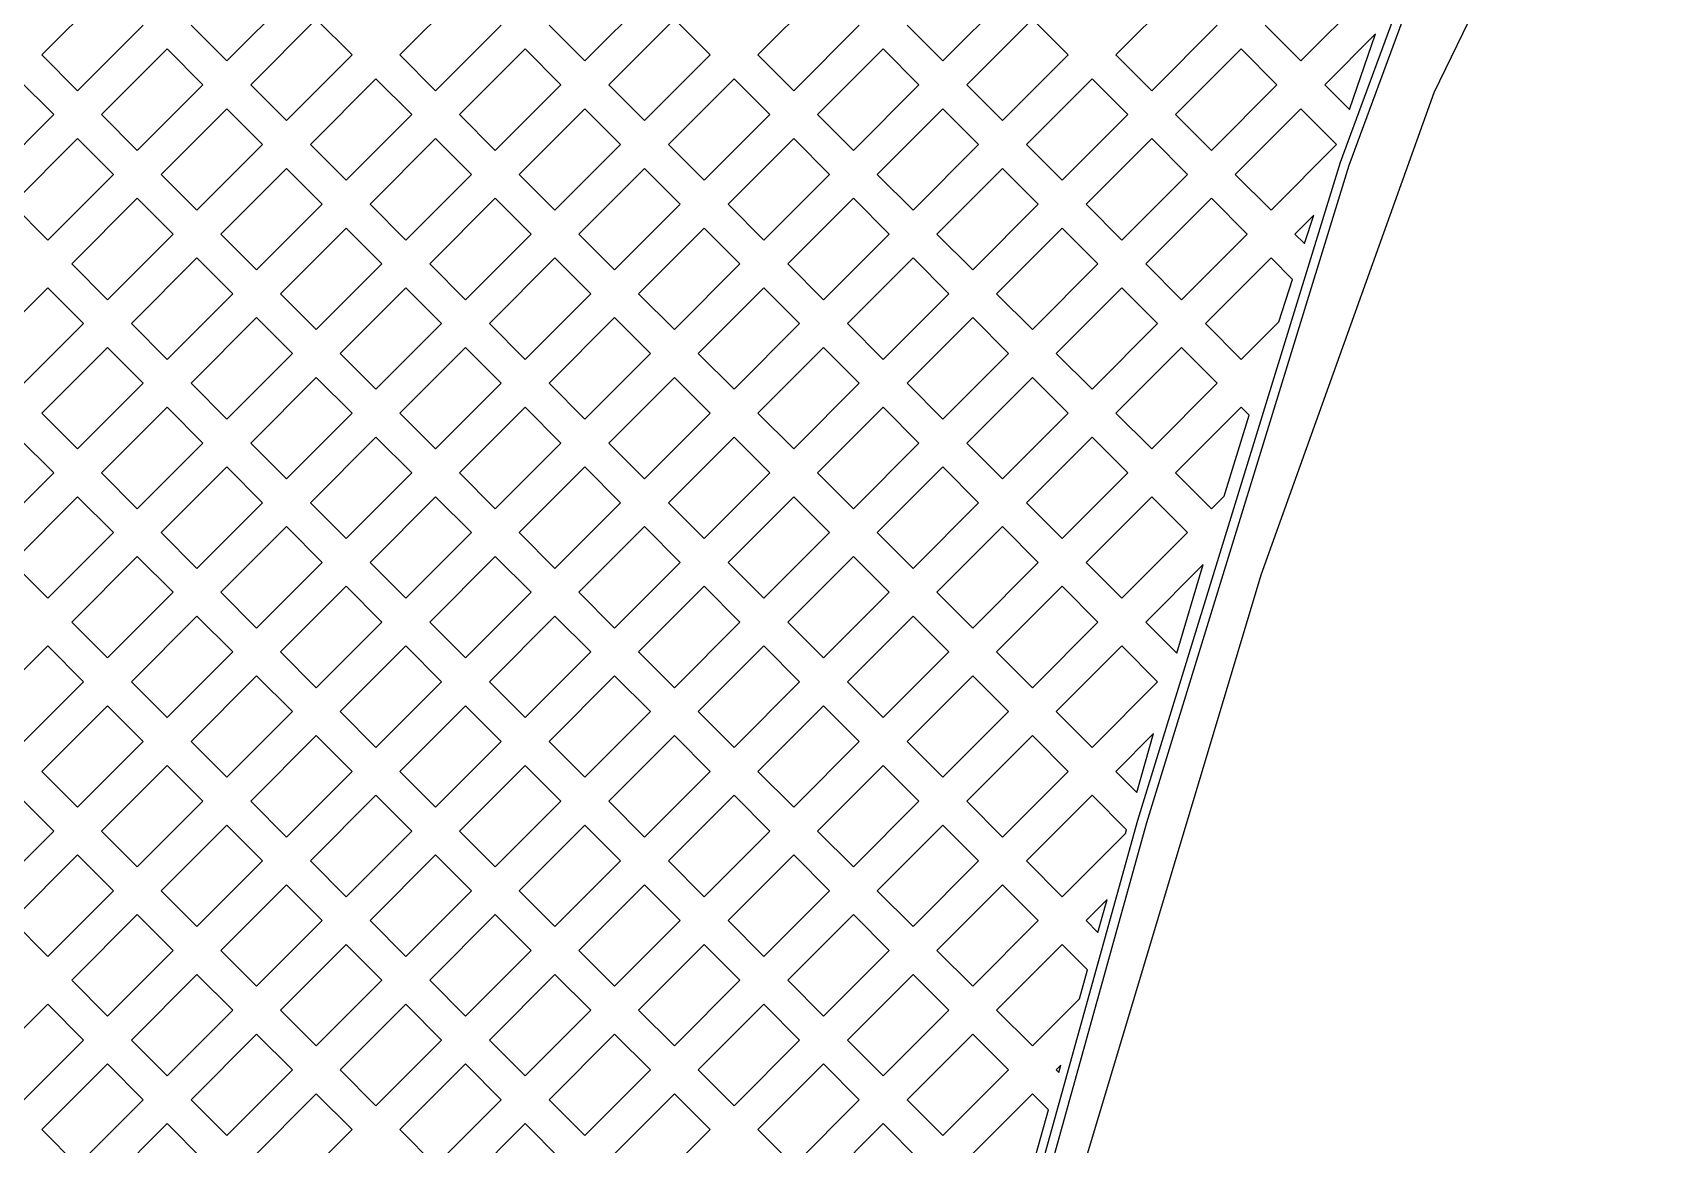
# Model space of a CAD drawing. Extents: x -211 to 2, y -103 to 318.
# Drawn here: x -94.21 to -83.94, y -24.51 to -17.48 of the extents above; entities that cross this region are included whole.
import ezdxf

# ---------------------------------------------------------------- set-up
doc = ezdxf.new("R2010")
doc.units = 0

msp = doc.modelspace()

# ---------------------------------------------------------------- linework, layer by layer
for p, q in [((-85.947081, -18.301848), (-84.4446, -14.2202)), ((-85.890898, -18.320828), (-84.3896, -14.2422)), ((-83.943, -14.9527), (-85.356479, -17.864396)), ((-93.7395, -17.2105), (-94.1543, -17.6253)), ((-92.9853, -17.663), (-92.5704, -17.2482)), ((-91.4768, -17.2105), (-91.8916, -17.6253)), ((-90.7225, -17.663), (-90.3077, -17.2482)), ((-89.214, -17.2105), (-89.6289, -17.6253)), ((-88.4598, -17.663), (-88.045, -17.2482)), ((-86.9513, -17.2105), (-87.3661, -17.6253)), ((-86.197, -17.663), (-85.7822, -17.2482)), ((-93.9281, -17.8516), (-93.5132, -17.4367)), ((-93.2115, -17.4367), (-92.9853, -17.663)), ((-92.4196, -17.399), (-92.8344, -17.8139)), ((-92.1933, -17.6253), (-92.4196, -17.399)), ((-91.6653, -17.8516), (-91.2505, -17.4367)), ((-90.9488, -17.4367), (-90.7225, -17.663)), ((-90.1568, -17.399), (-90.5717, -17.8139)), ((-89.9306, -17.6253), (-90.1568, -17.399)), ((-89.4026, -17.8516), (-88.9878, -17.4367)), ((-88.6861, -17.4367), (-88.4598, -17.663)), ((-87.8941, -17.399), (-88.3089, -17.8139)), ((-87.6678, -17.6253), (-87.8941, -17.399)), ((-87.1399, -17.8516), (-86.725, -17.4367)), ((-86.4233, -17.4367), (-86.197, -17.663)), ((-85.725, -17.4927), (-86.0462, -17.8139)), ((-85.8901, -17.97), (-85.725, -17.4927)), ((-94.1543, -17.6253), (-93.9281, -17.8516)), ((-93.3624, -17.5876), (-93.7772, -18.0024)), ((-93.1361, -17.8139), (-93.3624, -17.5876)), ((-92.9853, -17.663), (-92.9853, -17.663)), ((-92.6081, -18.0401), (-92.1933, -17.6253)), ((-91.8916, -17.6253), (-91.6653, -17.8516)), ((-91.8916, -17.6253), (-91.8916, -17.6253)), ((-91.0997, -17.5876), (-91.5145, -18.0024)), ((-90.8734, -17.8139), (-91.0997, -17.5876)), ((-90.3454, -18.0401), (-89.9306, -17.6253)), ((-89.6289, -17.6253), (-89.4026, -17.8516)), ((-88.8369, -17.5876), (-89.2517, -18.0024)), ((-88.6106, -17.8139), (-88.8369, -17.5876)), ((-88.0827, -18.0401), (-87.6678, -17.6253)), ((-87.6678, -17.6253), (-87.6678, -17.6253)), ((-87.3661, -17.6253), (-87.1399, -17.8516)), ((-86.5742, -17.5876), (-86.989, -18.0024)), ((-86.3479, -17.8139), (-86.5742, -17.5876)), ((-86.5742, -17.5876), (-86.5742, -17.5876)), ((-94.0789, -18.0024), (-94.3052, -17.7761)), ((-93.551, -18.2287), (-93.1361, -17.8139)), ((-93.1361, -17.8139), (-93.1361, -17.8139)), ((-92.8344, -17.8139), (-92.6081, -18.0401)), ((-92.0425, -17.7761), (-92.4573, -18.191)), ((-91.8162, -18.0024), (-92.0425, -17.7761)), ((-91.2882, -18.2287), (-90.8734, -17.8139)), ((-90.5717, -17.8139), (-90.3454, -18.0401)), ((-89.7797, -17.7761), (-90.1946, -18.191)), ((-89.5534, -18.0024), (-89.7797, -17.7761)), ((-89.7797, -17.7761), (-89.7797, -17.7761)), ((-89.4026, -17.8516), (-89.4026, -17.8516)), ((-89.0255, -18.2287), (-88.6106, -17.8139)), ((-88.3089, -17.8139), (-88.0827, -18.0401)), ((-87.517, -17.7761), (-87.9318, -18.191)), ((-87.2907, -18.0024), (-87.517, -17.7761)), ((-86.7627, -18.2287), (-86.3479, -17.8139)), ((-85.356479, -17.864396), (-86.4509, -20.9104)), ((-86.0462, -17.8139), (-85.8901, -17.97)), ((-86.0462, -17.8139), (-86.0462, -17.8139)), ((-92.9853, -17.9647), (-93.4001, -18.3795)), ((-92.759, -18.191), (-92.9853, -17.9647)), ((-90.7225, -17.9647), (-91.1374, -18.3795)), ((-90.4963, -18.191), (-90.7225, -17.9647)), ((-88.4598, -17.9647), (-88.8746, -18.3795)), ((-88.2335, -18.191), (-88.4598, -17.9647)), ((-86.197, -17.9647), (-86.6119, -18.3795)), ((-85.9708, -18.191), (-86.197, -17.9647)), ((-94.4938, -18.4173), (-94.0789, -18.0024)), ((-93.7772, -18.0024), (-93.551, -18.2287)), ((-92.6081, -18.0401), (-92.6081, -18.0401)), ((-92.231, -18.4173), (-91.8162, -18.0024)), ((-91.5145, -18.0024), (-91.2882, -18.2287)), ((-91.5145, -18.0024), (-91.5145, -18.0024)), ((-89.9683, -18.4173), (-89.5534, -18.0024)), ((-89.2517, -18.0024), (-89.0255, -18.2287)), ((-87.7055, -18.4173), (-87.2907, -18.0024)), ((-87.2907, -18.0024), (-87.2907, -18.0024)), ((-86.989, -18.0024), (-86.7627, -18.2287)), ((-93.9281, -18.1533), (-94.3429, -18.5681)), ((-93.7018, -18.3795), (-93.9281, -18.1533)), ((-93.9281, -18.1533), (-93.9281, -18.1533)), ((-91.6653, -18.1533), (-92.0802, -18.5681)), ((-91.4391, -18.3795), (-91.6653, -18.1533)), ((-89.4026, -18.1533), (-89.8174, -18.5681)), ((-89.1763, -18.3795), (-89.4026, -18.1533)), ((-89.4026, -18.1533), (-89.4026, -18.1533)), ((-87.1399, -18.1533), (-87.5547, -18.5681)), ((-86.9136, -18.3795), (-87.1399, -18.1533)), ((-93.1738, -18.6058), (-92.759, -18.191)), ((-92.759, -18.191), (-92.759, -18.191)), ((-92.4573, -18.191), (-92.231, -18.4173)), ((-90.9111, -18.6058), (-90.4963, -18.191)), ((-90.1946, -18.191), (-89.9683, -18.4173)), ((-89.0255, -18.2287), (-89.0255, -18.2287)), ((-88.6483, -18.6058), (-88.2335, -18.191)), ((-87.9318, -18.191), (-87.7055, -18.4173)), ((-86.3856, -18.6058), (-85.9708, -18.191)), ((-94.1166, -18.7944), (-93.7018, -18.3795)), ((-93.4001, -18.3795), (-93.1738, -18.6058)), ((-92.6081, -18.3418), (-93.023, -18.7567)), ((-92.3819, -18.5681), (-92.6081, -18.3418)), ((-91.8539, -18.7944), (-91.4391, -18.3795)), ((-91.1374, -18.3795), (-90.9111, -18.6058)), ((-91.1374, -18.3795), (-91.1374, -18.3795)), ((-90.3454, -18.3418), (-90.7602, -18.7567)), ((-90.1191, -18.5681), (-90.3454, -18.3418)), ((-89.5912, -18.7944), (-89.1763, -18.3795)), ((-88.8746, -18.3795), (-88.6483, -18.6058)), ((-88.0827, -18.3418), (-88.4975, -18.7567)), ((-87.8564, -18.5681), (-88.0827, -18.3418)), ((-87.3284, -18.7944), (-86.9136, -18.3795)), ((-87.2272, -22.4586), (-85.947081, -18.301848)), ((-87.17, -22.4745), (-85.890898, -18.320828)), ((-86.9136, -18.3795), (-86.9136, -18.3795)), ((-86.6119, -18.3795), (-86.3856, -18.6058)), ((-86.6119, -18.3795), (-86.6119, -18.3795)), ((-92.231, -18.4173), (-92.231, -18.4173)), ((-94.3429, -18.5681), (-94.1166, -18.7944)), ((-93.551, -18.5304), (-93.9658, -18.9452)), ((-93.3247, -18.7567), (-93.551, -18.5304)), ((-93.551, -18.5304), (-93.551, -18.5304)), ((-92.7967, -18.9829), (-92.3819, -18.5681)), ((-92.3819, -18.5681), (-92.3819, -18.5681)), ((-92.0802, -18.5681), (-91.8539, -18.7944)), ((-91.2882, -18.5304), (-91.703, -18.9452)), ((-91.0619, -18.7567), (-91.2882, -18.5304)), ((-90.534, -18.9829), (-90.1191, -18.5681)), ((-89.8174, -18.5681), (-89.5912, -18.7944)), ((-89.0255, -18.5304), (-89.4403, -18.9452)), ((-88.7992, -18.7567), (-89.0255, -18.5304)), ((-89.0255, -18.5304), (-89.0255, -18.5304)), ((-88.2712, -18.9829), (-87.8564, -18.5681)), ((-87.5547, -18.5681), (-87.3284, -18.7944)), ((-86.7627, -18.5304), (-87.1776, -18.9452)), ((-86.5365, -18.7567), (-86.7627, -18.5304)), ((-88.6483, -18.6058), (-88.6483, -18.6058)), ((-86.1153, -18.6372), (-86.2348, -18.7567)), ((-86.1747, -18.8167), (-86.1153, -18.6372)), ((-93.7395, -19.1715), (-93.3247, -18.7567)), ((-93.023, -18.7567), (-92.7967, -18.9829)), ((-92.231, -18.719), (-92.6459, -19.1338)), ((-92.0047, -18.9452), (-92.231, -18.719)), ((-91.8539, -18.7944), (-91.8539, -18.7944)), ((-91.4768, -19.1715), (-91.0619, -18.7567)), ((-90.7602, -18.7567), (-90.534, -18.9829)), ((-90.7602, -18.7567), (-90.7602, -18.7567)), ((-89.9683, -18.719), (-90.3831, -19.1338)), ((-89.742, -18.9452), (-89.9683, -18.719)), ((-89.214, -19.1715), (-88.7992, -18.7567)), ((-88.4975, -18.7567), (-88.2712, -18.9829)), ((-87.7055, -18.719), (-88.1204, -19.1338)), ((-87.4793, -18.9452), (-87.7055, -18.719)), ((-86.9513, -19.1715), (-86.5365, -18.7567)), ((-86.2348, -18.7567), (-86.1747, -18.8167)), ((-86.2348, -18.7567), (-86.2348, -18.7567)), ((-93.9658, -18.9452), (-93.7395, -19.1715)), ((-93.1738, -18.9075), (-93.5887, -19.3223)), ((-92.9476, -19.1338), (-93.1738, -18.9075)), ((-93.1738, -18.9075), (-93.1738, -18.9075)), ((-92.4196, -19.3601), (-92.0047, -18.9452)), ((-92.0047, -18.9452), (-92.0047, -18.9452)), ((-91.703, -18.9452), (-91.4768, -19.1715)), ((-90.9111, -18.9075), (-91.3259, -19.3223)), ((-90.6848, -19.1338), (-90.9111, -18.9075)), ((-90.1568, -19.3601), (-89.742, -18.9452)), ((-89.4403, -18.9452), (-89.214, -19.1715)), ((-88.6483, -18.9075), (-89.0632, -19.3223)), ((-88.4221, -19.1338), (-88.6483, -18.9075)), ((-88.6483, -18.9075), (-88.6483, -18.9075)), ((-88.2712, -18.9829), (-88.2712, -18.9829)), ((-87.8941, -19.3601), (-87.4793, -18.9452)), ((-87.1776, -18.9452), (-86.9513, -19.1715)), ((-86.3856, -18.9075), (-86.8004, -19.3223)), ((-86.2493, -19.0438), (-86.3856, -18.9075)), ((-94.1166, -19.0961), (-94.5315, -19.5109)), ((-93.8904, -19.3223), (-94.1166, -19.0961)), ((-94.1166, -19.0961), (-94.1166, -19.0961)), ((-91.8539, -19.0961), (-92.2687, -19.5109)), ((-91.6276, -19.3223), (-91.8539, -19.0961)), ((-89.5912, -19.0961), (-90.006, -19.5109)), ((-89.3649, -19.3223), (-89.5912, -19.0961)), ((-87.3284, -19.0961), (-87.7433, -19.5109)), ((-87.1021, -19.3223), (-87.3284, -19.0961)), ((-86.3359, -19.3103), (-86.2493, -19.0438)), ((-93.3624, -19.5486), (-92.9476, -19.1338)), ((-92.6459, -19.1338), (-92.4196, -19.3601)), ((-91.4768, -19.1715), (-91.4768, -19.1715)), ((-91.0997, -19.5486), (-90.6848, -19.1338)), ((-90.3831, -19.1338), (-90.1568, -19.3601)), ((-90.3831, -19.1338), (-90.3831, -19.1338)), ((-88.8369, -19.5486), (-88.4221, -19.1338)), ((-88.1204, -19.1338), (-87.8941, -19.3601)), ((-86.9513, -19.1715), (-86.9513, -19.1715)), ((-92.7967, -19.2846), (-93.2115, -19.6995)), ((-92.5704, -19.5109), (-92.7967, -19.2846)), ((-92.7967, -19.2846), (-92.7967, -19.2846)), ((-90.534, -19.2846), (-90.9488, -19.6995)), ((-90.3077, -19.5109), (-90.534, -19.2846)), ((-88.2712, -19.2846), (-88.6861, -19.6995)), ((-88.045, -19.5109), (-88.2712, -19.2846)), ((-88.2712, -19.2846), (-88.2712, -19.2846)), ((-94.3052, -19.7372), (-93.8904, -19.3223)), ((-93.5887, -19.3223), (-93.3624, -19.5486)), ((-92.0425, -19.7372), (-91.6276, -19.3223)), ((-91.6276, -19.3223), (-91.6276, -19.3223)), ((-91.3259, -19.3223), (-91.0997, -19.5486)), ((-89.7797, -19.7372), (-89.3649, -19.3223)), ((-89.0632, -19.3223), (-88.8369, -19.5486)), ((-87.8941, -19.3601), (-87.8941, -19.3601)), ((-87.517, -19.7372), (-87.1021, -19.3223)), ((-86.8004, -19.3223), (-86.5742, -19.5486)), ((-86.5742, -19.5486), (-86.3359, -19.3103)), ((-86.3359, -19.3103), (-86.3359, -19.3103)), ((-93.7395, -19.4732), (-94.1543, -19.888)), ((-93.5132, -19.6995), (-93.7395, -19.4732)), ((-93.7395, -19.4732), (-93.7395, -19.4732)), ((-92.9853, -19.9257), (-92.5704, -19.5109)), ((-92.2687, -19.5109), (-92.0425, -19.7372)), ((-91.4768, -19.4732), (-91.8916, -19.888)), ((-91.2505, -19.6995), (-91.4768, -19.4732)), ((-90.7225, -19.9257), (-90.3077, -19.5109)), ((-90.006, -19.5109), (-89.7797, -19.7372)), ((-90.006, -19.5109), (-90.006, -19.5109)), ((-89.214, -19.4732), (-89.6289, -19.888)), ((-88.9878, -19.6995), (-89.214, -19.4732)), ((-88.4598, -19.9257), (-88.045, -19.5109)), ((-87.7433, -19.5109), (-87.517, -19.7372)), ((-86.9513, -19.4732), (-87.3661, -19.888)), ((-86.725, -19.6995), (-86.9513, -19.4732)), ((-91.0997, -19.5486), (-91.0997, -19.5486)), ((-93.9281, -20.1143), (-93.5132, -19.6995)), ((-93.2115, -19.6995), (-92.9853, -19.9257)), ((-92.4196, -19.6618), (-92.8344, -20.0766)), ((-92.1933, -19.888), (-92.4196, -19.6618)), ((-92.4196, -19.6618), (-92.4196, -19.6618)), ((-91.6653, -20.1143), (-91.2505, -19.6995)), ((-91.2505, -19.6995), (-91.2505, -19.6995)), ((-90.9488, -19.6995), (-90.7225, -19.9257)), ((-90.1568, -19.6618), (-90.5717, -20.0766)), ((-89.9306, -19.888), (-90.1568, -19.6618)), ((-89.4026, -20.1143), (-88.9878, -19.6995)), ((-88.6861, -19.6995), (-88.4598, -19.9257)), ((-87.8941, -19.6618), (-88.3089, -20.0766)), ((-87.6678, -19.888), (-87.8941, -19.6618)), ((-87.8941, -19.6618), (-87.8941, -19.6618)), ((-87.1399, -20.1143), (-86.725, -19.6995)), ((-87.517, -19.7372), (-87.517, -19.7372)), ((-94.1543, -19.888), (-93.9281, -20.1143)), ((-93.3624, -19.8503), (-93.7772, -20.2652)), ((-93.1361, -20.0766), (-93.3624, -19.8503)), ((-93.3624, -19.8503), (-93.3624, -19.8503)), ((-92.6081, -20.3029), (-92.1933, -19.888)), ((-91.8916, -19.888), (-91.6653, -20.1143)), ((-91.0997, -19.8503), (-91.5145, -20.2652)), ((-90.8734, -20.0766), (-91.0997, -19.8503)), ((-90.3454, -20.3029), (-89.9306, -19.888)), ((-89.6289, -19.888), (-89.4026, -20.1143)), ((-89.6289, -19.888), (-89.6289, -19.888)), ((-88.8369, -19.8503), (-89.2517, -20.2652)), ((-88.6106, -20.0766), (-88.8369, -19.8503)), ((-88.0827, -20.3029), (-87.6678, -19.888)), ((-87.3661, -19.888), (-87.1399, -20.1143)), ((-86.5742, -19.8503), (-86.989, -20.2652)), ((-86.6828, -20.4115), (-86.524, -19.9005)), ((-86.524, -19.9005), (-86.5742, -19.8503)), ((-90.7225, -19.9257), (-90.7225, -19.9257)), ((-94.0789, -20.2652), (-94.3052, -20.0389)), ((-93.551, -20.4914), (-93.1361, -20.0766)), ((-92.8344, -20.0766), (-92.6081, -20.3029)), ((-92.0425, -20.0389), (-92.4573, -20.4537)), ((-91.8162, -20.2652), (-92.0425, -20.0389)), ((-92.0425, -20.0389), (-92.0425, -20.0389)), ((-91.2882, -20.4914), (-90.8734, -20.0766)), ((-90.8734, -20.0766), (-90.8734, -20.0766)), ((-90.5717, -20.0766), (-90.3454, -20.3029)), ((-89.7797, -20.0389), (-90.1946, -20.4537)), ((-89.5534, -20.2652), (-89.7797, -20.0389)), ((-89.0255, -20.4914), (-88.6106, -20.0766)), ((-88.3089, -20.0766), (-88.0827, -20.3029)), ((-87.517, -20.0389), (-87.9318, -20.4537)), ((-87.2907, -20.2652), (-87.517, -20.0389)), ((-87.517, -20.0389), (-87.517, -20.0389)), ((-87.1399, -20.1143), (-87.1399, -20.1143)), ((-92.9853, -20.2274), (-93.4001, -20.6423)), ((-92.759, -20.4537), (-92.9853, -20.2274)), ((-92.9853, -20.2274), (-92.9853, -20.2274)), ((-90.7225, -20.2274), (-91.1374, -20.6423)), ((-90.4963, -20.4537), (-90.7225, -20.2274)), ((-88.4598, -20.2274), (-88.8746, -20.6423)), ((-88.2335, -20.4537), (-88.4598, -20.2274)), ((-94.4938, -20.68), (-94.0789, -20.2652)), ((-93.7772, -20.2652), (-93.551, -20.4914)), ((-92.231, -20.68), (-91.8162, -20.2652)), ((-91.5145, -20.2652), (-91.2882, -20.4914)), ((-90.3454, -20.3029), (-90.3454, -20.3029)), ((-89.9683, -20.68), (-89.5534, -20.2652)), ((-89.2517, -20.2652), (-89.0255, -20.4914)), ((-89.2517, -20.2652), (-89.2517, -20.2652)), ((-87.7055, -20.68), (-87.2907, -20.2652)), ((-86.989, -20.2652), (-86.7627, -20.4914)), ((-86.989, -20.2652), (-86.989, -20.2652)), ((-93.9281, -20.416), (-94.3429, -20.8308)), ((-93.7018, -20.6423), (-93.9281, -20.416)), ((-93.9281, -20.416), (-93.9281, -20.416)), ((-91.6653, -20.416), (-92.0802, -20.8308)), ((-91.4391, -20.6423), (-91.6653, -20.416)), ((-91.6653, -20.416), (-91.6653, -20.416)), ((-89.4026, -20.416), (-89.8174, -20.8308)), ((-89.1763, -20.6423), (-89.4026, -20.416)), ((-87.1399, -20.416), (-87.5547, -20.8308)), ((-86.9136, -20.6423), (-87.1399, -20.416)), ((-87.1399, -20.416), (-87.1399, -20.416)), ((-86.7627, -20.4914), (-86.6828, -20.4115)), ((-93.1738, -20.8686), (-92.759, -20.4537)), ((-92.4573, -20.4537), (-92.231, -20.68)), ((-90.9111, -20.8686), (-90.4963, -20.4537)), ((-90.4963, -20.4537), (-90.4963, -20.4537)), ((-90.1946, -20.4537), (-89.9683, -20.68)), ((-88.6483, -20.8686), (-88.2335, -20.4537)), ((-87.9318, -20.4537), (-87.7055, -20.68)), ((-94.1166, -21.0571), (-93.7018, -20.6423)), ((-93.4001, -20.6423), (-93.1738, -20.8686)), ((-92.6081, -20.6046), (-93.023, -21.0194)), ((-92.3819, -20.8308), (-92.6081, -20.6046)), ((-92.6081, -20.6046), (-92.6081, -20.6046)), ((-91.8539, -21.0571), (-91.4391, -20.6423)), ((-91.1374, -20.6423), (-90.9111, -20.8686)), ((-90.3454, -20.6046), (-90.7602, -21.0194)), ((-90.1191, -20.8308), (-90.3454, -20.6046)), ((-89.5912, -21.0571), (-89.1763, -20.6423)), ((-88.8746, -20.6423), (-88.6483, -20.8686)), ((-88.8746, -20.6423), (-88.8746, -20.6423)), ((-88.0827, -20.6046), (-88.4975, -21.0194)), ((-87.8564, -20.8308), (-88.0827, -20.6046)), ((-87.3284, -21.0571), (-86.9136, -20.6423)), ((-89.9683, -20.68), (-89.9683, -20.68)), ((-94.3429, -20.8308), (-94.1166, -21.0571)), ((-93.551, -20.7931), (-93.9658, -21.208)), ((-93.3247, -21.0194), (-93.551, -20.7931)), ((-93.551, -20.7931), (-93.551, -20.7931)), ((-92.7967, -21.2457), (-92.3819, -20.8308)), ((-92.0802, -20.8308), (-91.8539, -21.0571)), ((-91.2882, -20.7931), (-91.703, -21.208)), ((-91.0619, -21.0194), (-91.2882, -20.7931)), ((-91.2882, -20.7931), (-91.2882, -20.7931)), ((-90.534, -21.2457), (-90.1191, -20.8308)), ((-90.1191, -20.8308), (-90.1191, -20.8308)), ((-89.8174, -20.8308), (-89.5912, -21.0571)), ((-89.0255, -20.7931), (-89.4403, -21.208)), ((-88.7992, -21.0194), (-89.0255, -20.7931)), ((-88.2712, -21.2457), (-87.8564, -20.8308)), ((-87.5547, -20.8308), (-87.3284, -21.0571)), ((-86.8146, -20.845), (-87.1776, -21.208)), ((-86.9809, -21.4047), (-86.8146, -20.845)), ((-86.8146, -20.845), (-86.8146, -20.845)), ((-86.4509, -20.9104), (-88.0134, -26.1192)), ((-93.7395, -21.4342), (-93.3247, -21.0194)), ((-93.023, -21.0194), (-92.7967, -21.2457)), ((-92.231, -20.9817), (-92.6459, -21.3965)), ((-92.0047, -21.208), (-92.231, -20.9817)), ((-92.231, -20.9817), (-92.231, -20.9817)), ((-91.4768, -21.4342), (-91.0619, -21.0194)), ((-90.7602, -21.0194), (-90.534, -21.2457)), ((-89.9683, -20.9817), (-90.3831, -21.3965)), ((-89.742, -21.208), (-89.9683, -20.9817)), ((-89.214, -21.4342), (-88.7992, -21.0194)), ((-88.4975, -21.0194), (-88.2712, -21.2457)), ((-88.4975, -21.0194), (-88.4975, -21.0194)), ((-87.7055, -20.9817), (-88.1204, -21.3965)), ((-87.4793, -21.208), (-87.7055, -20.9817)), ((-89.5912, -21.0571), (-89.5912, -21.0571)), ((-93.9658, -21.208), (-93.7395, -21.4342)), ((-93.1738, -21.1703), (-93.5887, -21.5851)), ((-92.9476, -21.3965), (-93.1738, -21.1703)), ((-93.1738, -21.1703), (-93.1738, -21.1703)), ((-92.4196, -21.6228), (-92.0047, -21.208)), ((-91.703, -21.208), (-91.4768, -21.4342)), ((-90.9111, -21.1703), (-91.3259, -21.5851)), ((-90.6848, -21.3965), (-90.9111, -21.1703)), ((-90.9111, -21.1703), (-90.9111, -21.1703)), ((-90.1568, -21.6228), (-89.742, -21.208)), ((-89.742, -21.208), (-89.742, -21.208)), ((-89.4403, -21.208), (-89.214, -21.4342)), ((-88.6483, -21.1703), (-89.0632, -21.5851)), ((-88.4221, -21.3965), (-88.6483, -21.1703)), ((-87.8941, -21.6228), (-87.4793, -21.208)), ((-87.1776, -21.208), (-86.9809, -21.4047)), ((-94.1166, -21.3588), (-94.5315, -21.7737)), ((-93.8904, -21.5851), (-94.1166, -21.3588)), ((-91.8539, -21.3588), (-92.2687, -21.7737)), ((-91.6276, -21.5851), (-91.8539, -21.3588)), ((-91.8539, -21.3588), (-91.8539, -21.3588)), ((-89.5912, -21.3588), (-90.006, -21.7737)), ((-89.3649, -21.5851), (-89.5912, -21.3588)), ((-87.3284, -21.3588), (-87.7433, -21.7737)), ((-87.1021, -21.5851), (-87.3284, -21.3588)), ((-93.3624, -21.8114), (-92.9476, -21.3965)), ((-92.6459, -21.3965), (-92.4196, -21.6228)), ((-91.0997, -21.8114), (-90.6848, -21.3965)), ((-90.3831, -21.3965), (-90.1568, -21.6228)), ((-89.214, -21.4342), (-89.214, -21.4342)), ((-88.8369, -21.8114), (-88.4221, -21.3965)), ((-88.1204, -21.3965), (-87.8941, -21.6228)), ((-88.1204, -21.3965), (-88.1204, -21.3965)), ((-92.7967, -21.5474), (-93.2115, -21.9622)), ((-92.5704, -21.7737), (-92.7967, -21.5474)), ((-92.7967, -21.5474), (-92.7967, -21.5474)), ((-90.534, -21.5474), (-90.9488, -21.9622)), ((-90.3077, -21.7737), (-90.534, -21.5474)), ((-90.534, -21.5474), (-90.534, -21.5474)), ((-88.2712, -21.5474), (-88.6861, -21.9622)), ((-88.045, -21.7737), (-88.2712, -21.5474)), ((-94.3052, -21.9999), (-93.8904, -21.5851)), ((-93.8904, -21.5851), (-93.8904, -21.5851)), ((-93.5887, -21.5851), (-93.3624, -21.8114)), ((-92.0425, -21.9999), (-91.6276, -21.5851)), ((-91.3259, -21.5851), (-91.0997, -21.8114)), ((-89.7797, -21.9999), (-89.3649, -21.5851)), ((-89.3649, -21.5851), (-89.3649, -21.5851)), ((-89.0632, -21.5851), (-88.8369, -21.8114)), ((-87.517, -21.9999), (-87.1021, -21.5851)), ((-93.7395, -21.7359), (-94.1543, -22.1508)), ((-93.5132, -21.9622), (-93.7395, -21.7359)), ((-91.4768, -21.7359), (-91.8916, -22.1508)), ((-91.2505, -21.9622), (-91.4768, -21.7359)), ((-91.4768, -21.7359), (-91.4768, -21.7359)), ((-89.214, -21.7359), (-89.6289, -22.1508)), ((-88.9878, -21.9622), (-89.214, -21.7359)), ((-92.9853, -22.1885), (-92.5704, -21.7737)), ((-92.2687, -21.7737), (-92.0425, -21.9999)), ((-90.7225, -22.1885), (-90.3077, -21.7737)), ((-90.006, -21.7737), (-89.7797, -21.9999)), ((-88.8369, -21.8114), (-88.8369, -21.8114)), ((-88.4598, -22.1885), (-88.045, -21.7737)), ((-87.7433, -21.7737), (-87.517, -21.9999)), ((-87.7433, -21.7737), (-87.7433, -21.7737)), ((-93.9281, -22.377), (-93.5132, -21.9622)), ((-93.5132, -21.9622), (-93.5132, -21.9622)), ((-93.2115, -21.9622), (-92.9853, -22.1885)), ((-92.4196, -21.9245), (-92.8344, -22.3393)), ((-92.1933, -22.1508), (-92.4196, -21.9245)), ((-92.4196, -21.9245), (-92.4196, -21.9245)), ((-91.6653, -22.377), (-91.2505, -21.9622)), ((-90.9488, -21.9622), (-90.7225, -22.1885)), ((-90.1568, -21.9245), (-90.5717, -22.3393)), ((-89.9306, -22.1508), (-90.1568, -21.9245)), ((-90.1568, -21.9245), (-90.1568, -21.9245)), ((-89.4026, -22.377), (-88.9878, -21.9622)), ((-88.9878, -21.9622), (-88.9878, -21.9622)), ((-88.6861, -21.9622), (-88.4598, -22.1885)), ((-87.8941, -21.9245), (-88.3089, -22.3393)), ((-87.6678, -22.1508), (-87.8941, -21.9245)), ((-87.128, -21.9126), (-87.3661, -22.1508)), ((-87.2332, -22.2837), (-87.128, -21.9126)), ((-94.1543, -22.1508), (-93.9281, -22.377)), ((-93.3624, -22.1131), (-93.7772, -22.5279)), ((-93.1361, -22.3393), (-93.3624, -22.1131)), ((-92.6081, -22.5656), (-92.1933, -22.1508)), ((-91.8916, -22.1508), (-91.6653, -22.377)), ((-91.0997, -22.1131), (-91.5145, -22.5279)), ((-90.8734, -22.3393), (-91.0997, -22.1131)), ((-91.0997, -22.1131), (-91.0997, -22.1131)), ((-90.3454, -22.5656), (-89.9306, -22.1508)), ((-89.6289, -22.1508), (-89.4026, -22.377)), ((-88.8369, -22.1131), (-89.2517, -22.5279)), ((-88.6106, -22.3393), (-88.8369, -22.1131)), ((-88.0827, -22.5656), (-87.6678, -22.1508)), ((-87.3661, -22.1508), (-87.2332, -22.2837)), ((-87.3661, -22.1508), (-87.3661, -22.1508)), ((-88.4598, -22.1885), (-88.4598, -22.1885)), ((-94.0789, -22.5279), (-94.3052, -22.3016)), ((-93.551, -22.7542), (-93.1361, -22.3393)), ((-93.1361, -22.3393), (-93.1361, -22.3393)), ((-92.8344, -22.3393), (-92.6081, -22.5656)), ((-92.0425, -22.3016), (-92.4573, -22.7165)), ((-91.8162, -22.5279), (-92.0425, -22.3016)), ((-92.0425, -22.3016), (-92.0425, -22.3016)), ((-91.2882, -22.7542), (-90.8734, -22.3393)), ((-90.5717, -22.3393), (-90.3454, -22.5656)), ((-89.7797, -22.3016), (-90.1946, -22.7165)), ((-89.5534, -22.5279), (-89.7797, -22.3016)), ((-89.7797, -22.3016), (-89.7797, -22.3016)), ((-89.0255, -22.7542), (-88.6106, -22.3393)), ((-88.6106, -22.3393), (-88.6106, -22.3393)), ((-88.3089, -22.3393), (-88.0827, -22.5656)), ((-87.517, -22.3016), (-87.9318, -22.7165)), ((-87.299, -22.5196), (-87.517, -22.3016)), ((-92.9853, -22.4902), (-93.4001, -22.905)), ((-92.759, -22.7165), (-92.9853, -22.4902)), ((-90.7225, -22.4902), (-91.1374, -22.905)), ((-90.4963, -22.7165), (-90.7225, -22.4902)), ((-90.7225, -22.4902), (-90.7225, -22.4902)), ((-88.4598, -22.4902), (-88.8746, -22.905)), ((-88.2335, -22.7165), (-88.4598, -22.4902)), ((-88.1737, -25.8556), (-87.2272, -22.4586)), ((-88.1316, -25.9254), (-87.17, -22.4745)), ((-87.2272, -22.4586), (-87.2272, -22.4586)), ((-94.4938, -22.9427), (-94.0789, -22.5279)), ((-94.0789, -22.5279), (-94.0789, -22.5279)), ((-93.7772, -22.5279), (-93.551, -22.7542)), ((-92.231, -22.9427), (-91.8162, -22.5279)), ((-91.5145, -22.5279), (-91.2882, -22.7542)), ((-89.9683, -22.9427), (-89.5534, -22.5279)), ((-89.2517, -22.5279), (-89.0255, -22.7542)), ((-88.0827, -22.5656), (-88.0827, -22.5656)), ((-87.7055, -22.9427), (-87.3055, -22.5427)), ((-87.3055, -22.5427), (-87.299, -22.5196)), ((-87.3055, -22.5427), (-87.3055, -22.5427)), ((-93.9281, -22.6787), (-94.3429, -23.0936)), ((-93.7018, -22.905), (-93.9281, -22.6787)), ((-91.6653, -22.6787), (-92.0802, -23.0936)), ((-91.4391, -22.905), (-91.6653, -22.6787)), ((-91.6653, -22.6787), (-91.6653, -22.6787)), ((-89.4026, -22.6787), (-89.8174, -23.0936)), ((-89.1763, -22.905), (-89.4026, -22.6787)), ((-89.4026, -22.6787), (-89.4026, -22.6787)), ((-93.1738, -23.1313), (-92.759, -22.7165)), ((-92.759, -22.7165), (-92.759, -22.7165)), ((-92.4573, -22.7165), (-92.231, -22.9427)), ((-90.9111, -23.1313), (-90.4963, -22.7165)), ((-90.1946, -22.7165), (-89.9683, -22.9427)), ((-88.6483, -23.1313), (-88.2335, -22.7165)), ((-88.2335, -22.7165), (-88.2335, -22.7165)), ((-87.9318, -22.7165), (-87.7055, -22.9427)), ((-92.6081, -22.8673), (-93.023, -23.2821)), ((-92.3819, -23.0936), (-92.6081, -22.8673)), ((-90.3454, -22.8673), (-90.7602, -23.2821)), ((-90.1191, -23.0936), (-90.3454, -22.8673)), ((-90.3454, -22.8673), (-90.3454, -22.8673)), ((-88.0827, -22.8673), (-88.4975, -23.2821)), ((-87.8564, -23.0936), (-88.0827, -22.8673)), ((-94.1166, -23.3199), (-93.7018, -22.905)), ((-93.7018, -22.905), (-93.7018, -22.905)), ((-93.4001, -22.905), (-93.1738, -23.1313)), ((-91.8539, -23.3199), (-91.4391, -22.905)), ((-91.1374, -22.905), (-90.9111, -23.1313)), ((-89.5912, -23.3199), (-89.1763, -22.905)), ((-88.8746, -22.905), (-88.6483, -23.1313)), ((-87.422, -22.9609), (-87.5547, -23.0936)), ((-87.4799, -23.1684), (-87.422, -22.9609)), ((-94.3429, -23.0936), (-94.1166, -23.3199)), ((-93.551, -23.0559), (-93.9658, -23.4707)), ((-93.3247, -23.2821), (-93.551, -23.0559)), ((-92.7967, -23.5084), (-92.3819, -23.0936)), ((-92.3819, -23.0936), (-92.3819, -23.0936)), ((-92.0802, -23.0936), (-91.8539, -23.3199)), ((-91.2882, -23.0559), (-91.703, -23.4707)), ((-91.0619, -23.2821), (-91.2882, -23.0559)), ((-91.2882, -23.0559), (-91.2882, -23.0559)), ((-90.534, -23.5084), (-90.1191, -23.0936)), ((-89.8174, -23.0936), (-89.5912, -23.3199)), ((-89.0255, -23.0559), (-89.4403, -23.4707)), ((-88.7992, -23.2821), (-89.0255, -23.0559)), ((-89.0255, -23.0559), (-89.0255, -23.0559)), ((-88.2712, -23.5084), (-87.8564, -23.0936)), ((-87.5547, -23.0936), (-87.4799, -23.1684)), ((-87.5547, -23.0936), (-87.5547, -23.0936)), ((-93.7395, -23.697), (-93.3247, -23.2821)), ((-93.3247, -23.2821), (-93.3247, -23.2821)), ((-93.023, -23.2821), (-92.7967, -23.5084)), ((-92.231, -23.2444), (-92.6459, -23.6593)), ((-92.0047, -23.4707), (-92.231, -23.2444)), ((-91.4768, -23.697), (-91.0619, -23.2821)), ((-90.7602, -23.2821), (-90.534, -23.5084)), ((-89.9683, -23.2444), (-90.3831, -23.6593)), ((-89.742, -23.4707), (-89.9683, -23.2444)), ((-89.9683, -23.2444), (-89.9683, -23.2444)), ((-89.214, -23.697), (-88.7992, -23.2821)), ((-88.4975, -23.2821), (-88.2712, -23.5084)), ((-87.7055, -23.2444), (-88.1204, -23.6593)), ((-87.5456, -23.4044), (-87.7055, -23.2444)), ((-87.5968, -23.5883), (-87.5456, -23.4044)), ((-93.9658, -23.4707), (-93.7395, -23.697)), ((-93.1738, -23.433), (-93.5887, -23.8478)), ((-92.9476, -23.6593), (-93.1738, -23.433)), ((-92.4196, -23.8855), (-92.0047, -23.4707)), ((-92.0047, -23.4707), (-92.0047, -23.4707)), ((-91.703, -23.4707), (-91.4768, -23.697)), ((-90.9111, -23.433), (-91.3259, -23.8478)), ((-90.6848, -23.6593), (-90.9111, -23.433)), ((-90.9111, -23.433), (-90.9111, -23.433)), ((-90.1568, -23.8855), (-89.742, -23.4707)), ((-89.4403, -23.4707), (-89.214, -23.697)), ((-88.6483, -23.433), (-89.0632, -23.8478)), ((-88.4221, -23.6593), (-88.6483, -23.433)), ((-88.6483, -23.433), (-88.6483, -23.433)), ((-88.2712, -23.5084), (-88.2712, -23.5084)), ((-94.1166, -23.6216), (-94.5315, -24.0364)), ((-93.8904, -23.8478), (-94.1166, -23.6216)), ((-94.1166, -23.6216), (-94.1166, -23.6216)), ((-91.8539, -23.6216), (-92.2687, -24.0364)), ((-91.6276, -23.8478), (-91.8539, -23.6216)), ((-89.5912, -23.6216), (-90.006, -24.0364)), ((-89.3649, -23.8478), (-89.5912, -23.6216)), ((-89.5912, -23.6216), (-89.5912, -23.6216)), ((-87.8941, -23.8855), (-87.5968, -23.5883)), ((-87.5968, -23.5883), (-87.5968, -23.5883)), ((-93.3624, -24.0741), (-92.9476, -23.6593)), ((-92.9476, -23.6593), (-92.9476, -23.6593)), ((-92.6459, -23.6593), (-92.4196, -23.8855)), ((-91.0997, -24.0741), (-90.6848, -23.6593)), ((-90.3831, -23.6593), (-90.1568, -23.8855)), ((-88.8369, -24.0741), (-88.4221, -23.6593)), ((-88.1204, -23.6593), (-87.8941, -23.8855)), ((-92.7967, -23.8101), (-93.2115, -24.225)), ((-92.5704, -24.0364), (-92.7967, -23.8101)), ((-90.534, -23.8101), (-90.9488, -24.225)), ((-90.3077, -24.0364), (-90.534, -23.8101)), ((-90.534, -23.8101), (-90.534, -23.8101)), ((-88.2712, -23.8101), (-88.6861, -24.225)), ((-88.045, -24.0364), (-88.2712, -23.8101)), ((-88.2712, -23.8101), (-88.2712, -23.8101)), ((-94.3052, -24.2627), (-93.8904, -23.8478)), ((-93.5887, -23.8478), (-93.3624, -24.0741)), ((-92.0425, -24.2627), (-91.6276, -23.8478)), ((-91.6276, -23.8478), (-91.6276, -23.8478)), ((-91.3259, -23.8478), (-91.0997, -24.0741)), ((-89.7797, -24.2627), (-89.3649, -23.8478)), ((-89.0632, -23.8478), (-88.8369, -24.0741)), ((-93.7395, -23.9987), (-94.1543, -24.4135)), ((-93.5132, -24.225), (-93.7395, -23.9987)), ((-93.7395, -23.9987), (-93.7395, -23.9987)), ((-91.4768, -23.9987), (-91.8916, -24.4135)), ((-91.2505, -24.225), (-91.4768, -23.9987)), ((-89.214, -23.9987), (-89.6289, -24.4135)), ((-88.9878, -24.225), (-89.214, -23.9987)), ((-89.214, -23.9987), (-89.214, -23.9987)), ((-87.7134, -24.0065), (-87.7433, -24.0364)), ((-87.7264, -24.0532), (-87.7134, -24.0065)), ((-87.7134, -24.0065), (-87.7134, -24.0065)), ((-92.9853, -24.4512), (-92.5704, -24.0364)), ((-92.5704, -24.0364), (-92.5704, -24.0364)), ((-92.2687, -24.0364), (-92.0425, -24.2627)), ((-90.7225, -24.4512), (-90.3077, -24.0364)), ((-90.006, -24.0364), (-89.7797, -24.2627)), ((-88.4598, -24.4512), (-88.045, -24.0364)), ((-87.7433, -24.0364), (-87.7264, -24.0532)), ((-93.9281, -24.6398), (-93.5132, -24.225)), ((-93.2115, -24.225), (-92.9853, -24.4512)), ((-92.4196, -24.1872), (-92.8344, -24.6021)), ((-92.1933, -24.4135), (-92.4196, -24.1872)), ((-91.6653, -24.6398), (-91.2505, -24.225)), ((-91.2505, -24.225), (-91.2505, -24.225)), ((-90.9488, -24.225), (-90.7225, -24.4512)), ((-90.1568, -24.1872), (-90.5717, -24.6021)), ((-89.9306, -24.4135), (-90.1568, -24.1872)), ((-90.1568, -24.1872), (-90.1568, -24.1872)), ((-89.4026, -24.6398), (-88.9878, -24.225)), ((-88.6861, -24.225), (-88.4598, -24.4512)), ((-87.8941, -24.1872), (-88.3089, -24.6021)), ((-87.7921, -24.2892), (-87.8941, -24.1872)), ((-87.8941, -24.1872), (-87.8941, -24.1872)), ((-87.8882, -24.6339), (-87.7921, -24.2892)), ((-94.1543, -24.4135), (-93.9281, -24.6398)), ((-93.3624, -24.3758), (-93.7772, -24.7906)), ((-93.1361, -24.6021), (-93.3624, -24.3758)), ((-93.3624, -24.3758), (-93.3624, -24.3758)), ((-92.6081, -24.8283), (-92.1933, -24.4135)), ((-92.1933, -24.4135), (-92.1933, -24.4135)), ((-91.8916, -24.4135), (-91.6653, -24.6398)), ((-91.0997, -24.3758), (-91.5145, -24.7906)), ((-90.8734, -24.6021), (-91.0997, -24.3758)), ((-90.3454, -24.8283), (-89.9306, -24.4135)), ((-89.6289, -24.4135), (-89.4026, -24.6398)), ((-88.8369, -24.3758), (-89.2517, -24.7906)), ((-88.6106, -24.6021), (-88.8369, -24.3758)), ((-88.8369, -24.3758), (-88.8369, -24.3758))]:
    msp.add_line(p, q)

doc.saveas('drawing.dxf')
